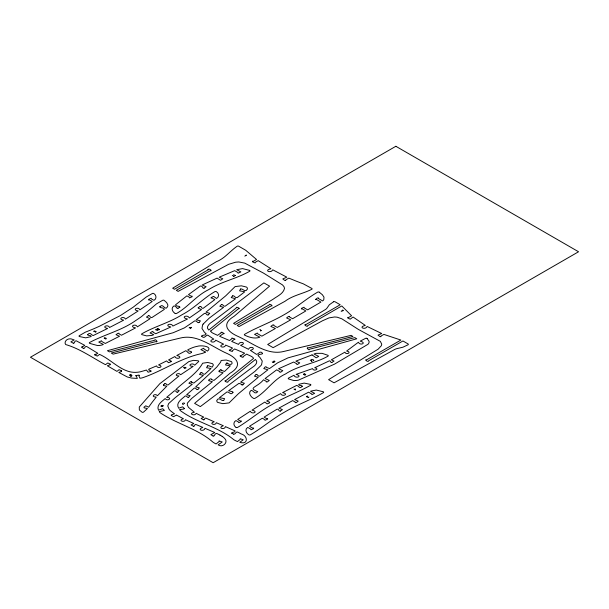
<?xml version="1.0" encoding="UTF-8"?>
<svg xmlns="http://www.w3.org/2000/svg" width="609" height="609" viewBox="0 0 609 609"><rect width="100%" height="100%" fill="white"/><g stroke="black" fill="none" stroke-linecap="round" stroke-linejoin="round"><path stroke-width="0.91" d="M260.576 330.558L260.492 329.842A0.967 0.556 0 0 0 260.264 329.591A0.83 0.48 0 0 0 259.86 329.545L259.815 329.545M311.366 360.231L311.374 360.086A1.401 0.807 0 0 0 311.359 359.835L311.176 359.896M311.366 360.33L311.443 360.916A0.967 0.556 0 0 0 311.679 361.167M260.568 330.649L260.568 330.626A1.401 0.807 0 0 0 260.583 330.923M304.226 374.581L304.333 374.946A3.41 1.972 0 0 0 304.492 375.045L304.873 375.114A1.484 0.853 0 0 0 305.231 375.022L305.315 374.984A1.888 1.089 0 0 0 305.627 374.779L305.733 374.68A0.769 0.442 0 0 0 305.733 374.527L305.2 374.238A2.565 1.477 0 0 0 304.919 374.231L304.797 374.253M226.419 363.177L225.513 364.951L230.347 365.826L224.554 371.475L221.569 370.348M155.858 329.895L155.866 329.88A2.314 1.34 0 0 0 155.866 329.682M233.97 276.136L233.985 276.105A2.314 1.34 0 0 0 233.97 276.341M235.295 275.375L235.31 275.344A2.314 1.34 0 0 0 235.295 275.572L233.635 274.651M313.711 360.071L313.719 360.041A2.314 1.34 0 0 0 313.711 360.269M163.425 384.957L163.646 385.535L166.797 386.19L157.449 395.721C155.089 392.592 149.829 397.06 156.285 397.06L152.075 402.404A315.47 182.137 0 0 0 149.258 406.31L148.634 407.208L145.741 405.815L143.914 407.254L144.135 407.832L147.431 408.532L143.564 412.08A1.073 0.617 0 0 1 142.103 412.255L139.354 409.964L139.271 407.04L159.855 383.655L188.874 361.579L193.449 360.353L198.169 360.787A1.081 0.624 0 0 1 198.595 361.632L194.705 365.194C192.36 361.799 186.179 366.199 193.167 366.39L180.622 374.756C178.528 371.467 172.804 376.058 179.031 375.943L168.183 384.926C166.379 385.474 166.371 382.848 164.795 383.7M159.223 329.553L159.238 329.53A1.926 1.111 0 0 1 159.094 329.697L158.964 329.781A1.134 0.655 0 0 1 158.591 329.903A1.287 0.746 0 0 1 158.264 329.85L157.792 329.697M157.076 329.027L157.229 328.845A0.944 0.548 0 0 1 157.602 328.677L157.815 328.662M227.766 363.474L227.401 362.926L226.449 363.131M303.465 374.185L303.967 373.835A1.119 0.647 0 0 1 304.211 373.766L304.66 373.88A0.799 0.457 0 0 1 304.751 374.04M191.18 327.634L191.218 327.581A7.567 4.37 0 0 1 191.363 327.391M191.104 327.733L191.074 327.779A5.176 2.984 0 0 1 190.746 328.167A1.926 1.111 0 0 1 190.587 328.396L190.548 328.457A3.334 1.926 0 0 0 190.411 328.632M304.645 374.185L304.629 374.208A1.378 0.792 0 0 0 304.348 374.406L304.279 374.527M240.502 289.024L239.588 290.836L244.757 291.802L237.19 297.595C234.739 298.174 234.518 295.167 232.623 295.845M223.701 400.463L224.614 398.651L219.446 397.685L227.012 391.891C229.387 391.762 230.88 395.774 232.935 392.447M207.479 365.925L206.573 367.729L210.996 368.498L204.814 374.2C202.66 374.794 202.698 371.947 200.947 372.723M203.109 324.11L209.237 318.142L223.549 307.362L219.826 306.236L221.371 304.629M159.817 306.753C159.505 308.261 164.209 307.317 164.354 309.38L151.808 317.609C149.548 317.852 150.324 315.089 148.474 315.683M218.974 371.117L219.164 371.703L223.138 372.723L213.904 380.458L211.445 379.445M232.996 392.394L232.79 391.815L228.634 390.719L239.032 383.297L241.644 384.37M221.585 370.341L221.379 369.762L220.382 369.876M211.468 379.422C211.749 377.976 208.879 379.369 208.91 380.092M191.683 382.178L191.614 381.653L190.708 381.584L188.897 383.236L192.269 384.287L175.362 397.548L168.594 403.63L167.787 405.99L169.013 409.134A20.805 12.013 0 0 0 170.299 410.641L172.667 412.483A48.012 27.717 0 0 0 173.588 413.153L174.524 413.8L171.319 414.896L171.182 415.422L173.634 416.731L176.427 415.018M208.796 380.168L208.971 380.747L212.396 381.668L191.629 398.476L187.42 403.059L187.267 404.985L188.486 407.36L194.393 412.263C187.511 413.222 194.614 416.883 196.197 413.336L203.779 417.15L201.137 418.459L203.391 419.768M241.621 384.386L241.803 384.972L242.808 384.865M240.509 289.016C242.473 288.263 243.699 291.254 246.181 290.539L247.475 288.978L247.193 287.783A4.172 2.406 0 0 0 246.462 287.06L241.377 285.819L235.127 286.588L225.81 295.746L205.964 312.166L209.762 313.331L208.24 314.861M207.494 365.91L208.445 365.697L212.16 367.166L213.356 365.088L212.929 364.152A4.278 2.466 0 0 0 212.32 363.603L207.692 362.469L202.668 363.208C196.578 374.078 184.755 380.96 175.879 389.577L179.267 390.567L177.744 392.097M223.693 400.471C221.722 401.247 220.488 398.271 218.022 398.948L216.728 400.501L217.002 401.704A4.172 2.406 0 0 0 217.74 402.427L222.825 403.66L229.075 402.892L238.393 393.741L258.239 377.321L254.44 376.156L255.963 374.626M306.723 396.451L307.05 396.215A1.363 0.784 0 0 1 307.385 396.124L307.728 396.17M184.032 367.189L183.865 367.63M163.517 384.896L164.734 383.777M232.608 295.86L231.207 297.55L235.569 298.768L225.17 306.19C222.993 306.73 223.176 303.868 221.394 304.622M219.065 371.056L220.329 369.945M200.924 372.746L199.463 374.36L203.345 375.433L193.814 383.084L191.66 382.193M93.74 331.288L93.946 331.136A4.194 2.421 0 0 1 94.151 331.03L94.304 330.946A5.093 2.938 0 0 0 94.494 330.847M199.029 322.557L200.437 320.905L196.25 319.733L204.441 313.376C206.702 312.843 206.39 315.69 208.164 314.929M188.668 397.243L190.13 395.667L186.674 394.731L194.301 388.07C196.304 387.568 196.09 390.3 197.788 389.524M210.691 331.037C210.942 332.94 215.578 334.12 217.535 335.384L221.059 332.887L220.953 332.308L221.965 332.24L224.219 333.618L223.077 333.831L219.583 336.297L229.578 340.53L231.823 338.733L231.869 338.041L234.762 338.931L234.929 339.51L233.925 339.609L231.671 341.413L238.545 344.405C239.695 340.454 247.597 343.133 240.563 345.326L248.548 349.307C249.759 345.379 257.554 348.34 250.406 350.358L256.518 354.4C259 354.012 259.883 350.167 262.487 353.266M242.824 384.858L244.376 383.251L240.654 382.125L254.965 371.345L261.094 365.377A10.406 6.006 0 0 0 261.642 364.365L262.235 361.068L260.066 357.635A38.062 21.977 0 0 0 258.003 355.633C258.254 353.631 262.723 354.803 262.525 353.289M210.737 331.007L238.317 308.877C241.834 309.014 235.203 305.901 236.223 308.009L208.765 330.032C205.302 327.277 209.329 323.562 211.924 322.062A118.032 68.147 0 0 1 214.802 319.984L263.88 282.88L269.597 286.123L234.199 316.223C220.884 324.117 227.218 331.722 238.241 336.518C252.4 342.913 267.054 355.549 283.573 351.5L351.089 335.369L352.923 336.465L308.573 347.838L307.614 347.625L307.248 348.173M197.856 389.456L199.379 387.925L195.725 386.822L216.72 367.128L220.656 362.096L221.113 360.467L226.243 360.026L231.298 361.556A4.781 2.756 0 0 1 231.892 362.195C233.095 364.738 229.281 365.042 227.758 363.489M198.222 307.636L198.245 308.215L201.488 309.524L189.33 317.974C187.625 314.046 179.853 317.403 187.503 319.032L172.865 326.051C171.403 322.26 163.478 325.419 170.84 326.987L155.737 333.74L153.095 332.217L153.095 331.623L152.181 331.57L150.035 332.978L153.75 334.699L151.862 335.43L146.632 335.894L141.905 334.646A1.073 0.617 0 0 1 141.851 333.785C154.678 326.409 169.363 322.755 181.946 314.762C194.058 308.603 203.292 298.319 214.931 291.597A1.073 0.624 0 0 1 216.362 291.642C219.042 293.096 219.461 297.032 216.484 298.486L213.622 296.355L211.057 297.588L211.148 298.106L212.168 298.106L214.817 299.628L203.117 308.352C201.008 308.58 201.899 305.946 200.072 306.571M179.822 307.21C180.119 305.741 175.765 306.746 175.59 304.766L186.91 295.829L189.308 297.215L189.536 297.9L192.155 296.75L192.147 296.164L191.127 296.157L188.486 294.634L200.376 286.024C203.079 285.735 202.142 288.727 204.084 288.179M87.688 334.554C87.117 335.993 91.281 334.729 91.183 336.571L85.694 337.843L79.345 336.526A1.073 0.617 0 0 1 79.33 335.658L85.367 332.171L91.685 329.644A296.035 170.916 0 0 0 98.886 326.515L120.498 315.508L133.302 307.111L146.267 297.009L152.326 293.515A1.073 0.617 0 0 1 153.811 293.53C156.467 295 156.878 298.912 153.91 300.359L151.435 298.928L151.199 298.25L148.665 299.346L148.588 299.986L149.616 299.986L152.204 301.478L139.88 309.836C138.365 306.16 131.232 309.737 138.174 310.963L125.492 319.108C124.091 315.492 116.814 318.964 123.657 320.167L109.551 327.49C108.128 323.782 100.706 327.2 107.603 328.472L93.124 335.589C91.023 334.828 90.292 331.73 87.688 334.554M148.467 315.675L146.449 317.114L150.088 318.72L137.383 326.85C135.815 323.029 128.347 326.553 135.548 327.908L121.465 335.247L119.044 333.846L119.044 333.26L118.024 333.26L115.999 334.691L119.531 336.244L105.281 343.484L101.764 341.451L101.52 340.774L98.757 342.06L103.34 344.473A8.107 4.682 0 0 1 97.227 345.463L89.645 343.369A1.073 0.624 0 0 1 89.584 342.494C104.497 334.478 121.579 330.565 135.601 320.616A318.309 183.773 0 0 0 141.532 316.566L156.566 303.822L162.603 300.336A1.073 0.624 0 0 1 164.133 300.336L166.66 302.574L167.78 304.721A8.123 4.689 0 0 1 166.067 308.261C163.402 307.758 162.74 303.64 159.809 306.753M269.65 402.747L269.65 402.161L266.643 401.011L280.642 393.62C282.104 397.426 289.648 393.901 282.568 392.622L296.766 385.352C298.905 386.121 299.582 389.204 302.201 386.38M302.201 386.38C302.711 384.957 298.684 386.19 298.699 384.355L304.157 383.091L310.521 384.401M198.991 322.603C197.179 323.303 197.012 320.357 194.682 320.92L184.436 327.87L173.154 332.735L107.435 350.7L109.384 351.873L154.572 340.286L154.937 339.738L155.82 339.875L156.901 341.253M188.623 397.289C187.016 398.103 187.13 395.462 185.243 395.972C181.878 399.062 175.301 402.831 178.688 408.243L182.563 406.835L184.238 408.388M177.668 392.166C175.993 392.988 176.458 390.308 174.418 390.811L166.63 397.365C173.352 397.631 167.361 401.902 165.176 398.591C161.857 401.468 156.193 404.985 158.469 410.207L162.687 408.708L164.453 410.39L159.238 411.638A14.829 8.564 0 0 0 160.19 412.773C176.846 423.986 197.727 428.728 213.12 442.256A28.692 16.565 0 0 0 216.081 443.953L219.057 441.571L219.095 440.878L222.239 441.959L218.144 444.852C222.711 448.277 229.053 441.883 224.363 438.206A18.635 10.756 0 0 0 223.48 437.353L222.14 436.349M256.031 374.558C257.82 373.789 257.44 376.705 259.761 376.111L267.952 369.754L263.766 368.582L265.303 366.824L266.209 366.778L266.407 367.349L269.521 368.567L277.666 362.827L288.004 357.871L356.767 338.787L354.819 337.614L309.623 349.201L309.258 349.749L308.382 349.612L307.301 348.234M333.496 301.82L329.347 304.759L326.736 308.458A13.908 8.031 0 0 1 325.526 309.463L267.686 344.496L273.159 347.663L322.549 320.737L329.027 317.898L334.6 316.977L337.12 317.175L341.771 318.781L358.374 329.408L380.336 341.36L381.736 344.192L381.333 345.745L378.113 349.201L328.586 379.658L334.067 382.825L394.746 349.429A13.916 8.031 0 0 1 396.497 348.729L402.892 347.221L407.984 344.823A1.081 0.624 0 0 0 408.091 343.948L402.937 340.971L368.597 360.787C369.046 363.002 363.322 359.196 366.77 359.729L400.867 340.058L383.86 334.402L381.021 336.039L381.013 336.625L380.107 336.678L378.006 335.117L381.714 333.534L367.143 326.47C365.415 330.405 357.65 327.079 365.316 325.419L353.083 317.007L350.213 319.169L347.64 317.936L347.731 317.411L348.751 317.403L351.583 315.767L341.786 305.946L307.712 325.632C308.192 327.84 302.422 324.041 305.885 324.574L340.203 304.751L335.003 301.752A1.081 0.624 0 0 0 333.587 301.76M171.106 361.639L171.167 361.053L168.548 359.942L174.912 356.509C176.344 360.376 184.101 357.125 176.777 355.481L185.821 350.715C188.151 351.652 188.486 355.123 191.538 352.322M191.53 352.314C192.193 350.898 187.595 351.736 187.808 349.749L191.211 348.226A46.139 26.636 0 0 1 192.261 347.8A26.164 15.103 0 0 1 194.187 347.1L195.695 346.681A18.308 10.574 0 0 1 197.301 346.338C201 344.983 213.249 346.369 207.471 351.089L203.946 348.934L203.741 348.249L200.871 349.566L205.576 352.093A27.466 15.857 0 0 1 203.779 352.862A29.833 17.227 0 0 1 201.754 353.578C180.439 357.993 162.375 371.216 142.011 377.93A15.507 8.952 0 0 1 139.895 378.25L138.943 375.89L139.484 375.388L138.898 375.068L135.579 375.677L136.416 376.233L137.299 378.433L131.521 378.06L127.296 376.971L118.816 372.449L121.587 371.437L121.587 370.851M82.558 346.711L84.78 345.387L76.239 340.812C73.895 340.895 75.196 343.537 73.308 343.171M308.283 397.449L308.93 397.076M179.822 307.21L177.995 308.268M269.658 402.747L267.176 403.912L264.816 402.062L252.019 410.146C259.259 411.623 251.867 414.942 250.284 411.258L237.7 419.456L240.281 420.948L241.301 420.948L241.301 421.535L238.69 422.684L238.454 422.007L235.972 420.568C233.026 422.007 233.384 425.897 236.026 427.381M244.818 256.123L246.493 255.163A2.314 1.34 0 0 1 246.066 255.163L246.013 255.156M204.114 288.186L206.108 286.748L202.203 284.974L217.108 278.107L220.534 280.315L222.787 278.793L219.187 277.194L234.663 270.662L237.875 272.512L238.104 273.197L240.875 271.911L236.68 269.711L242.557 268.607L249.644 270.404M198.26 307.614L200.049 306.578M260.85 330.801L261.649 330.344M312.067 354.887L316.178 357.841L318.72 356.364L313.962 354.035L316.025 353.349L322.138 353.349L327.931 355.291A1.073 0.624 0 0 1 327.954 356.189C314.647 363.748 298.623 365.309 285.636 373.903C273.274 379.46 266.369 391.876 254.95 398.332A1.073 0.624 0 0 1 253.428 398.332C250.672 396.817 247.65 392.63 251.235 390.255C253.945 390.864 254.798 395.043 257.767 391.686C247.17 387.636 257.067 387.628 263.545 379.78L266.278 381.356L266.278 381.942L267.298 381.942L269.285 380.442L265.075 378.554L276.73 369.808L279.79 371.574L279.79 372.168L280.696 372.221L282.797 370.66L278.557 368.757L293.698 362.028L296.728 363.779L296.728 364.365L297.634 364.418L299.727 362.857L295.829 361.145L312.074 354.887M310.286 360.414L311.085 359.949M294.566 389.349L295.274 388.961M280.384 411.06L282.409 409.629L278.922 408.106L292.701 400.593L295.213 402.039L295.213 402.633L296.233 402.633L298.212 401.125L294.596 399.58L308.58 392.181L311.648 393.947L311.884 394.632L314.655 393.345L310.499 391.176L316.299 390.057L323.31 391.785A1.073 0.624 0 0 1 323.379 392.66C310.735 399.915 296.865 404.818 284.296 412.27C272.413 418.923 262.083 427.944 250.375 434.811A1.073 0.624 0 0 1 248.853 434.811C246.135 433.372 244.43 429.246 247.772 427.396L250.741 429.109L250.984 429.794L253.595 428.645L253.588 428.058L252.568 428.058L249.5 426.285L262.327 418.216L264.763 419.624L264.999 420.301L267.617 419.159L267.61 418.566L266.59 418.566L264.078 417.119L277.087 409.164C279.303 408.921 278.541 411.646 280.376 411.06M273.517 362.347L273.319 362.462A2.147 1.241 0 0 1 272.954 362.279M95.895 354.347L97.805 353.289L86.585 346.445C84.423 346.224 85.184 348.942 83.387 348.333M332.004 362.347L334.052 361.061L331.334 359.828L344.907 352.169C345.821 355.45 352.718 352.2 346.628 351.05L358.412 342.243C359.828 346.095 367.448 342.974 360.178 341.139L365.575 338.36A1.081 0.624 0 0 1 367.09 338.414M171.121 361.639L168.51 362.72L166.584 360.909L158.568 364.928C164.803 366.412 157.404 369.343 156.566 365.887L149.289 369.001M177.988 308.268C176.016 308.748 176.534 305.733 173.946 305.931C170.604 307.819 172.385 311.93 175.088 313.384M129.687 375.053L130.851 376.278M150.895 371.399C152.22 370.264 147.576 370.645 148.855 369.161M331.89 362.424C330.185 363.025 331.121 360.749 329.4 360.817L314.693 367.737C320.555 368.742 313.247 371.97 312.562 368.597L296.073 374.368C303.351 376.233 295.19 379.148 293.987 375.258L288.582 378.044A1.081 0.624 0 0 0 288.506 378.912L293.211 380.381A8.153 4.712 0 0 0 298.509 380.115L334.516 364.144L367.988 344.291A8.168 4.72 0 0 0 369.046 341.284L367.098 338.444M150.834 371.421L148.132 372.221L146.419 370.013L145.148 370.417A40.643 23.462 0 0 1 143.831 370.82L140.253 371.81A20.691 11.944 0 0 1 137.444 372.251C122.653 373.88 112.041 359.843 99.549 354.392L97.273 356.098L94.852 354.918M304.196 374.428L303.685 374.428M341.908 311.016L342.943 310.803M341.679 311.062L341.375 311.123A9.774 5.641 0 0 1 341.147 311.169M312.105 361.213L312.128 361.206A0.83 0.48 0 0 1 311.679 361.167M104.885 337.698L104.474 337.828A1.005 0.579 0 0 0 104.276 338.01L104.238 338.071A1.188 0.685 0 0 0 104.284 338.201M158.066 328.7L158.112 328.708A3.57 2.063 0 0 1 158.401 328.814L158.568 328.875A2.885 1.667 0 0 1 159.078 329.233L159.2 329.423M184.58 368.034L184.222 367.912A2.093 1.21 0 0 1 183.987 367.767L183.933 367.729M162.618 406.074L163.387 405.815A0.807 0.464 0 0 0 163.326 405.655L162.146 405.32A6.882 3.974 0 0 0 161.705 405.586A8.678 5.009 0 0 0 160.806 406.096L161.096 406.272A7.026 4.057 0 0 0 161.286 406.393L161.827 406.614A0.99 0.571 0 0 0 162.291 406.538L162.557 406.165M295.54 389.958L295.121 389.76A2.664 1.538 0 0 0 294.855 389.593L293.957 389.075M105.281 338.901L105.426 338.947A1.111 0.639 0 0 0 105.76 338.947L105.799 338.939A4.217 2.436 0 0 0 106.073 338.855L106.141 338.81A0.83 0.48 0 0 0 106.324 338.49L106.141 338.277A0.815 0.472 0 0 0 105.943 338.17L105.753 338.117A2.124 1.226 0 0 0 105.433 338.117A1.72 0.99 0 0 0 105.121 338.208L104.679 338.604M231.884 433.311L233.666 434.141M184.839 368.141L185.616 368.171A0.799 0.464 0 0 0 185.829 368.087L185.981 367.927A1.515 0.875 0 0 0 186.019 367.79A2.345 1.355 0 0 0 185.943 367.608L185.281 367.379A1.393 0.799 0 0 0 184.946 367.417L184.58 367.874M193.411 426.224C195.184 426.749 194.02 424.503 195.816 424.45L202.85 427.411C196.014 429.71 204.251 432.2 204.959 428.279L214.764 432.512L210.866 434.674L213.112 436.052M203.398 419.768C205.142 420.332 204.015 418.079 205.804 418.079L214.261 421.816C208.042 423.415 215.624 426.27 216.324 422.715L223.343 425.737C216.804 427.883 224.797 430.411 225.414 426.627L235.074 430.906C235.31 432.778 230.994 431.895 231.755 433.265M213.12 436.044C215.106 436.44 214.147 433.463 216.781 433.456L220.016 435.1M73.293 343.187L70.888 341.885L74.184 339.906L70.888 338.832L69.213 338.901A4.255 2.451 0 0 0 68.162 339.144C66.023 339.7 64.044 342.593 65.673 344.542C79.992 348.698 92.401 357.749 105.494 364.692L107.808 362.949L110.145 364.106M193.312 426.186L191.089 424.953L193.791 423.521L185.448 419.73C184.717 423.194 177.173 420.286 183.446 418.779L176.785 415.231M82.542 346.704L81.332 347.084L83.349 348.31M233.742 434.187C235.523 434.704 236.003 430.692 238.172 432.352A47.86 27.633 0 0 1 241.095 433.897C248.084 435.618 248.525 445.27 239.771 442.294L243.235 439.789L240.273 438.746L240.106 439.477L237.525 441.54L237.068 441.358A24.162 13.946 0 0 1 234.937 440.353A22.297 12.873 0 0 1 233.841 439.736C218.06 426.65 196.677 422.707 180.409 410.656A30.458 17.585 0 0 1 179.586 409.651L183.926 408.997L184.291 408.449M95.864 354.331L94.844 354.316L94.821 354.902M342.517 310.034L343.407 310.552M232.303 275.42L233.978 276.379M312.044 359.348L313.711 360.315M273.494 361.647L274.111 361.997A8.046 4.644 0 0 0 274.781 361.617L274.994 361.487A9.615 5.55 0 0 0 274.621 361.259L273.981 360.893M272.261 361.883L272.862 362.226M155.858 329.636L157.533 330.603M121.518 370.812L119.105 369.678L116.997 371.391L107.313 365.75L110.214 364.745L110.229 364.152M161.705 405.586L162.474 406.036M157.693 329.667L157.099 329.126M189.117 327.893A4.408 2.543 0 0 0 189.369 327.825L189.414 327.809A2.451 1.416 0 0 1 189.917 327.695L190.061 327.794A6.859 3.958 0 0 0 190.731 328.167M189.917 327.703L189.962 327.733A5.641 3.258 0 0 1 190.571 327.513L190.906 327.429A7.369 4.255 0 0 0 191.234 327.337M201.708 336.221C204.243 339.282 205.362 335.544 207.684 335.087L213.797 339.129C206.634 341.177 214.459 344.062 215.655 340.18L223.632 344.161C216.629 346.27 224.485 349.079 225.657 345.082L232.531 348.074L230.286 349.878L229.281 349.977L229.448 350.556L232.341 351.439L232.387 350.754L234.632 348.949L244.628 353.182L241.134 355.656L239.984 355.862L242.237 357.239L243.25 357.178L243.151 356.6L246.675 354.095C248.617 355.359 253.283 356.554 253.519 358.442L225.901 380.61C222.384 380.473 229.007 383.594 227.994 381.478L255.453 359.455C258.909 362.21 254.889 365.925 252.286 367.425A118.032 68.147 0 0 1 249.416 369.503L200.323 406.614L194.606 403.371L230.004 373.264C243.318 365.377 236.985 357.765 225.962 352.976C211.803 346.582 197.149 333.945 180.622 337.987L113.114 354.126L111.28 353.03L155.63 341.649L156.589 341.862L156.955 341.314M104.565 338.52L104.527 338.49A3.502 2.017 0 0 1 104.322 338.299M319.245 292.168L322.359 294.726L323.973 297.139L323.805 299.712L322.671 300.953L318.499 298.547L318.499 297.953L317.479 297.953L315.492 299.461L316.672 299.598L320.92 302.056L307.659 309.867L304.279 307.918L304.036 307.233L301.425 308.375L301.432 308.969L302.452 308.969L305.855 310.94L292.586 318.743L289.595 317.015L289.595 316.429L288.575 316.429L286.588 317.936L290.752 319.801L277.232 327.459L273.829 325.495L273.829 324.909L272.809 324.909L270.822 326.416L275.39 328.502L261.847 336.16L257.599 333.709L257.356 333.024L254.554 334.387L259.944 337.173C254.867 339.114 249.294 337.409 244.612 335.14A1.081 0.624 0 0 1 244.62 334.303C257.341 327.079 271.279 322.199 283.939 314.807C295.784 308.139 305.946 298.92 317.67 292.13A1.073 0.624 0 0 1 319.192 292.13M94.075 331.547L94.098 331.562A1.226 0.708 0 0 0 94.311 331.699M201.67 336.198C201.48 334.684 205.941 335.856 206.192 333.854A38.062 21.977 0 0 1 204.129 331.852L201.967 328.418L202.569 325.122A10.406 6.006 0 0 1 203.117 324.11M131.384 375.06L131.552 375.197A3.136 1.812 0 0 1 131.704 375.342M308.032 397.357L307.728 397.045A0.822 0.48 0 0 1 307.301 397.106M295.395 389.212L295.51 389.646M306.639 396.665L306.654 396.748A2.421 1.393 0 0 1 306.784 396.893M236.071 427.411A1.081 0.624 0 0 0 237.571 427.427C249.226 420.492 259.533 411.418 271.477 404.856C284.015 397.357 297.854 392.417 310.552 385.299A1.081 0.624 0 0 0 310.544 384.416M175.133 313.414A1.073 0.624 0 0 0 176.656 313.414C188.219 306.883 196.364 295.563 208.552 289.701C221.318 281.472 236.619 278.785 249.637 271.279A1.081 0.624 0 0 0 249.644 270.404M220.009 435.108A33.959 19.61 0 0 1 222.14 436.349M306.494 396.634A0.822 0.48 0 0 1 306.586 396.421M95.872 331.981A1.621 0.936 0 0 1 95.331 332.232M96.07 331.738A0.868 0.502 0 0 0 95.073 331.25A1.797 1.035 0 0 0 94.524 331.479M183.56 404.277A0.898 0.518 0 0 1 182.456 404.056L182.593 403.424A1.812 1.051 0 0 1 183.027 403.166L183.56 403.029A0.944 0.54 0 0 1 184.474 403.257A0.929 0.533 0 0 1 184.504 403.698M130.912 376.255A4.408 2.55 0 0 1 131.141 376.172L131.567 375.989A1.005 0.579 0 0 0 131.742 375.867M129.694 375.06A2.558 1.477 0 0 1 130.486 374.786M130.516 374.771A1.781 1.028 0 0 1 131.361 375.068M131.666 375.35A1.873 1.081 0 0 1 131.81 375.875M274.096 362.005A5.61 3.235 0 0 1 273.715 362.233M208.065 269.406L208.255 269.779L174.501 289.267L172.667 288.209L216.408 261.68C224.972 258.414 229.996 250.938 237.282 246.158A1.073 0.617 0 0 1 238.667 246.196L245.709 250.261L256.541 259.48L253.519 261.223L252.499 261.223L252.499 261.809L255.11 262.959L255.346 262.273L258.186 260.637L270.936 268.752C263.233 270.388 271.043 273.768 272.763 269.802L286.809 277.171L282.797 278.945L284.784 280.452L285.804 280.452L285.804 279.858L288.818 278.115L296.948 281.434A285.027 164.559 0 0 0 303.274 283.824L311.8 288.422A1.058 0.609 0 0 1 311.877 289.229C303.13 293.744 293.112 295.205 285.004 301.28L239.055 326.531L237.228 325.472L270.982 305.984C274.446 306.517 268.668 302.726 269.155 304.934L235.401 324.422L233.574 323.364L273.03 299.278C277.118 296.195 283.368 293.873 284.517 288.339L283.977 286.618L282.492 284.913L263.438 273.076L244.757 263.126L238.827 261.961L235.706 262.19L228.657 264.298L178.155 291.376L176.328 290.326L210.082 270.83C213.043 271.378 209.214 268.006 208.065 269.406M395.85 146.282L30.45 357.239L213.15 462.718L578.55 251.761L395.85 146.282"/></g></svg>
